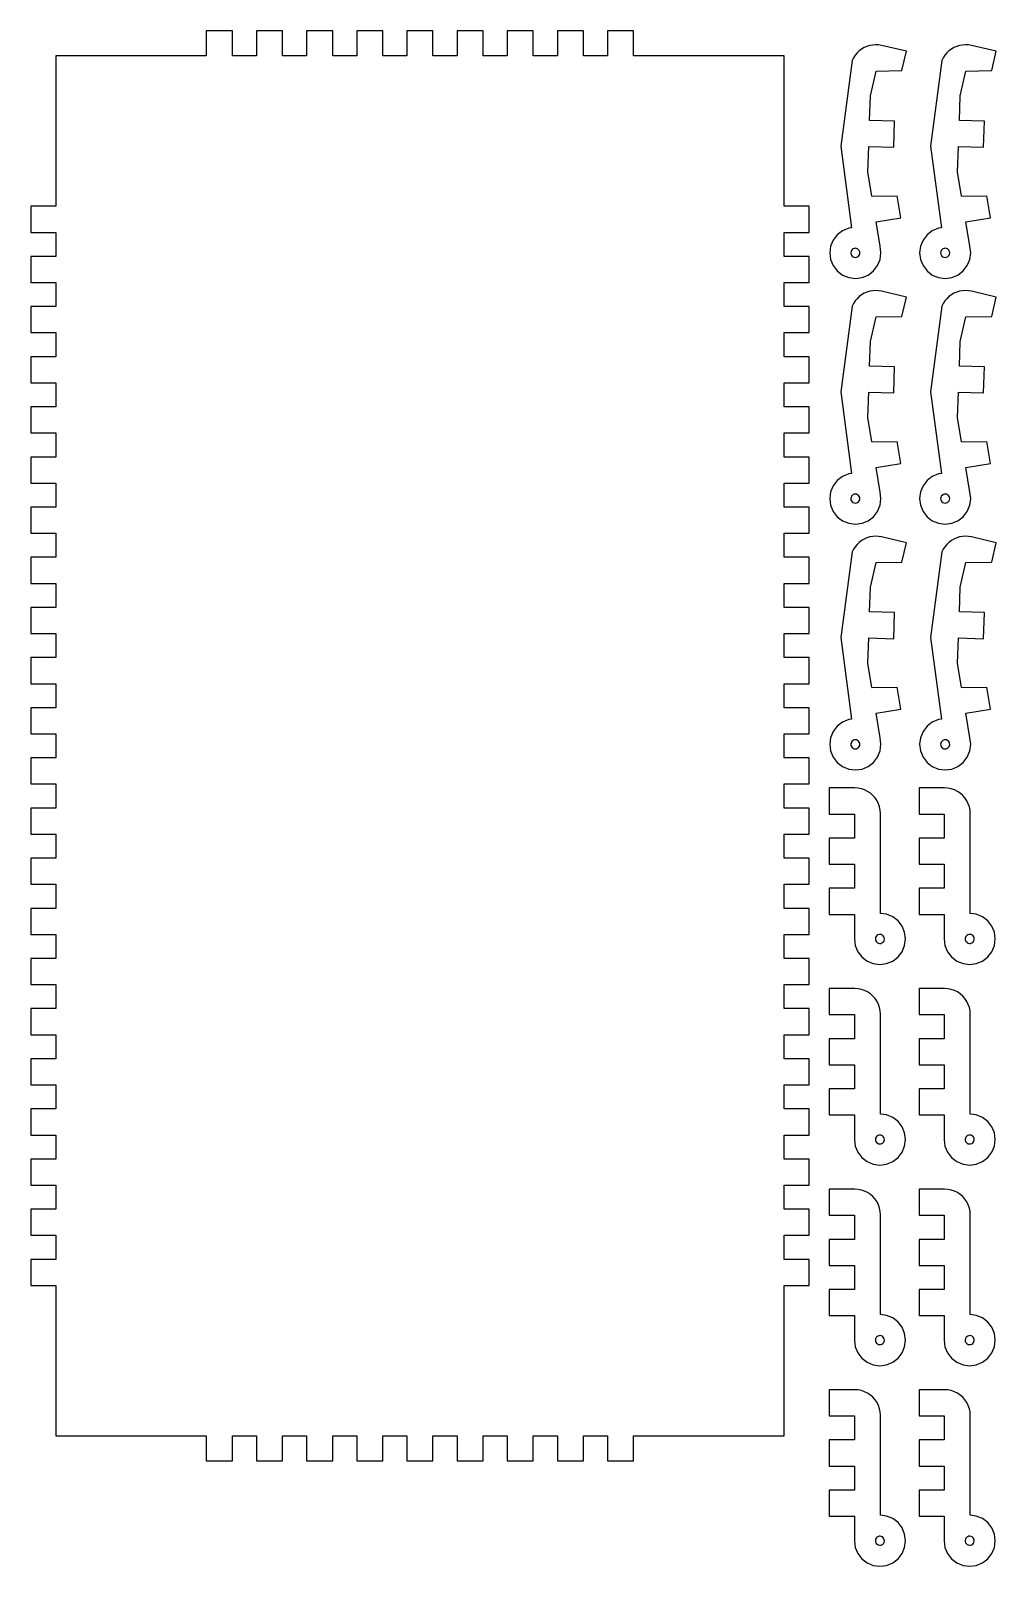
# Model space of a CAD drawing. Extents: x -278 to 221, y -290 to 310.
# Drawn here: x -23.3 to 169.2, y -283.8 to 22.4 of the extents above; entities that cross this region are included whole.
import ezdxf

# ---------------------------------------------------------------- set-up
doc = ezdxf.new("R2010")
doc.units = 0
doc.layers.get('0').update_dxf_attribs({"linetype": 'CONTINUOUS'})

msp = doc.modelspace()

# ---------------------------------------------------------------- linework, layer by layer
at = {"color": 178}
for p, q in [((16.88, 22.41), (11.68, 22.41)), ((11.68, 22.41), (11.68, 17.41)), ((16.88, 17.41), (16.88, 22.41)), ((26.88, 22.41), (21.68, 22.41)), ((21.68, 22.41), (21.68, 17.41)), ((26.88, 17.41), (26.88, 22.41)), ((36.88, 22.41), (31.68, 22.41)), ((31.68, 22.41), (31.68, 17.41)), ((36.88, 17.41), (36.88, 22.41)), ((46.88, 22.41), (41.68, 22.41)), ((41.68, 22.41), (41.68, 17.41)), ((46.88, 17.41), (46.88, 22.41)), ((56.88, 22.41), (51.68, 22.41)), ((51.68, 22.41), (51.68, 17.41)), ((56.88, 17.41), (56.88, 22.41)), ((66.88, 22.41), (61.68, 22.41)), ((61.68, 22.41), (61.68, 17.41)), ((66.88, 17.41), (66.88, 22.41)), ((76.88, 22.41), (71.68, 22.41)), ((71.68, 22.41), (71.68, 17.41)), ((76.88, 17.41), (76.88, 22.41)), ((86.88, 22.41), (81.68, 22.41)), ((81.68, 22.41), (81.68, 17.41)), ((86.88, 17.41), (86.88, 22.41)), ((96.88, 22.41), (91.68, 22.41)), ((91.68, 22.41), (91.68, 17.41)), ((96.88, 17.41), (96.88, 22.41)), ((141.85, 18.39), (141.42, 17.98)), ((142.33, 18.75), (141.85, 18.39)), ((142.84, 19.05), (142.33, 18.75)), ((143.39, 19.28), (142.84, 19.05)), ((143.95, 19.46), (143.39, 19.28)), ((144.54, 19.56), (143.95, 19.46)), ((145.13, 19.6), (144.54, 19.56)), ((145.73, 19.57), (145.13, 19.6)), ((146.31, 19.47), (145.73, 19.57)), ((151.28, 18.31), (146.31, 19.47)), ((159.75, 18.39), (159.32, 17.98)), ((160.23, 18.75), (159.75, 18.39)), ((160.74, 19.05), (160.23, 18.75)), ((161.29, 19.28), (160.74, 19.05)), ((161.85, 19.46), (161.29, 19.28)), ((162.44, 19.56), (161.85, 19.46)), ((163.03, 19.6), (162.44, 19.56)), ((163.63, 19.57), (163.03, 19.6)), ((164.21, 19.47), (163.63, 19.57)), ((169.18, 18.31), (164.21, 19.47)), ((11.68, 17.41), (-18.32, 17.41)), ((-18.32, 17.41), (-18.32, -12.59)), ((21.68, 17.41), (16.88, 17.41)), ((31.68, 17.41), (26.88, 17.41)), ((41.68, 17.41), (36.88, 17.41)), ((51.68, 17.41), (46.88, 17.41)), ((61.68, 17.41), (56.88, 17.41)), ((71.68, 17.41), (66.88, 17.41)), ((81.68, 17.41), (76.88, 17.41)), ((91.68, 17.41), (86.88, 17.41)), ((126.88, 17.41), (96.88, 17.41)), ((126.88, -12.59), (126.88, 17.41)), ((140.45, 16.48), (138.19, -0.6)), ((140.72, 17.02), (140.45, 16.48)), ((141.04, 17.52), (140.72, 17.02)), ((141.42, 17.98), (141.04, 17.52)), ((150.38, 14.46), (151.28, 18.31)), ((158.35, 16.48), (156.09, -0.6)), ((158.62, 17.02), (158.35, 16.48)), ((158.94, 17.52), (158.62, 17.02)), ((159.32, 17.98), (158.94, 17.52)), ((168.28, 14.46), (169.18, 18.31)), ((144.08, 9.43), (145.23, 14.38)), ((145.23, 14.38), (150.38, 14.46)), ((161.98, 9.43), (163.13, 14.38)), ((163.13, 14.38), (168.28, 14.46)), ((143.92, 4.54), (144.08, 9.43)), ((161.82, 4.54), (161.98, 9.43)), ((148.91, 4.38), (143.92, 4.54)), ((148.74, -0.82), (148.91, 4.38)), ((166.81, 4.38), (161.82, 4.54)), ((166.64, -0.82), (166.81, 4.38)), ((138.19, -0.6), (140.33, -16.88)), ((143.58, -5.73), (143.75, -0.65)), ((143.75, -0.65), (148.74, -0.82)), ((156.09, -0.6), (158.23, -16.88)), ((161.48, -5.73), (161.65, -0.65)), ((161.65, -0.65), (166.64, -0.82)), ((144.37, -10.56), (143.58, -5.73)), ((162.27, -10.56), (161.48, -5.73)), ((144.37, -10.56), (149.42, -10.48)), ((150.15, -14.88), (149.42, -10.48)), ((162.27, -10.56), (167.32, -10.48)), ((168.05, -14.88), (167.32, -10.48)), ((-18.32, -12.59), (-23.32, -12.59)), ((-23.32, -12.59), (-23.32, -17.79)), ((131.88, -12.59), (126.88, -12.59)), ((131.88, -17.79), (131.88, -12.59)), ((145.22, -15.69), (150.15, -14.88)), ((163.12, -15.69), (168.05, -14.88)), ((-23.32, -17.79), (-18.32, -17.79)), ((-18.32, -17.79), (-18.32, -22.59)), ((126.88, -22.59), (126.88, -17.79)), ((126.88, -17.79), (131.88, -17.79)), ((137.48, -18.27), (136.67, -19.33)), ((138.53, -17.46), (137.48, -18.27)), ((139.77, -16.95), (138.53, -17.46)), ((140.33, -16.88), (139.77, -16.95)), ((146.01, -20.57), (145.22, -15.69)), ((155.38, -18.27), (154.57, -19.33)), ((156.43, -17.46), (155.38, -18.27)), ((157.67, -16.95), (156.43, -17.46)), ((158.23, -16.88), (157.67, -16.95)), ((163.91, -20.57), (163.12, -15.69)), ((136.16, -20.56), (135.98, -21.88)), ((136.67, -19.33), (136.16, -20.56)), ((140.31, -21.42), (140.22, -21.64)), ((140.46, -21.24), (140.31, -21.42)), ((140.64, -21.1), (140.46, -21.24)), ((140.86, -21.01), (140.64, -21.1)), ((140.97, -21), (140.86, -21.01)), ((141.09, -20.98), (140.97, -21)), ((141.33, -21.01), (141.09, -20.98)), ((141.54, -21.11), (141.33, -21.01)), ((141.73, -21.25), (141.54, -21.11)), ((141.87, -21.44), (141.73, -21.25)), ((146.19, -21.88), (146.01, -20.57)), ((154.06, -20.56), (153.88, -21.88)), ((154.57, -19.33), (154.06, -20.56)), ((158.21, -21.42), (158.12, -21.64)), ((158.36, -21.24), (158.21, -21.42)), ((158.54, -21.1), (158.36, -21.24)), ((158.76, -21.01), (158.54, -21.1)), ((158.87, -21), (158.76, -21.01)), ((158.99, -20.98), (158.87, -21)), ((159.23, -21.01), (158.99, -20.98)), ((159.44, -21.11), (159.23, -21.01)), ((159.63, -21.25), (159.44, -21.11)), ((159.77, -21.44), (159.63, -21.25)), ((164.09, -21.88), (163.91, -20.57)), ((-18.32, -22.59), (-23.32, -22.59)), ((-23.32, -22.59), (-23.32, -27.79)), ((131.88, -22.59), (126.88, -22.59)), ((131.88, -27.79), (131.88, -22.59)), ((135.98, -21.88), (136.16, -23.2)), ((136.16, -23.2), (136.67, -24.43)), ((136.67, -24.43), (137.48, -25.49)), ((140.22, -21.64), (140.18, -21.87)), ((140.18, -21.87), (140.21, -22.11)), ((140.21, -22.11), (140.3, -22.32)), ((140.3, -22.32), (140.44, -22.51)), ((140.44, -22.51), (140.63, -22.66)), ((140.63, -22.66), (140.84, -22.75)), ((140.84, -22.75), (141.08, -22.78)), ((141.08, -22.78), (141.31, -22.75)), ((141.31, -22.75), (141.53, -22.67)), ((141.53, -22.67), (141.72, -22.53)), ((141.72, -22.53), (141.86, -22.34)), ((141.86, -22.34), (141.95, -22.12)), ((141.96, -21.66), (141.87, -21.44)), ((141.95, -22.12), (141.99, -21.89)), ((141.99, -21.89), (141.96, -21.66)), ((144.69, -25.49), (145.5, -24.43)), ((145.5, -24.43), (146.01, -23.2)), ((146.01, -23.2), (146.19, -21.88)), ((153.88, -21.88), (154.06, -23.2)), ((154.06, -23.2), (154.57, -24.43)), ((154.57, -24.43), (155.38, -25.49)), ((158.12, -21.64), (158.08, -21.87)), ((158.08, -21.87), (158.11, -22.11)), ((158.11, -22.11), (158.2, -22.32)), ((158.2, -22.32), (158.34, -22.51)), ((158.34, -22.51), (158.53, -22.66)), ((158.53, -22.66), (158.74, -22.75)), ((158.74, -22.75), (158.98, -22.78)), ((158.98, -22.78), (159.21, -22.75)), ((159.21, -22.75), (159.43, -22.67)), ((159.43, -22.67), (159.62, -22.53)), ((159.62, -22.53), (159.76, -22.34)), ((159.76, -22.34), (159.85, -22.12)), ((159.86, -21.66), (159.77, -21.44)), ((159.85, -22.12), (159.89, -21.89)), ((159.89, -21.89), (159.86, -21.66)), ((162.59, -25.49), (163.4, -24.43)), ((163.4, -24.43), (163.91, -23.2)), ((163.91, -23.2), (164.09, -21.88)), ((137.48, -25.49), (138.53, -26.3)), ((138.53, -26.3), (139.77, -26.81)), ((139.77, -26.81), (141.09, -26.98)), ((141.09, -26.98), (142.41, -26.81)), ((142.41, -26.81), (143.64, -26.3)), ((143.64, -26.3), (144.69, -25.49)), ((155.38, -25.49), (156.43, -26.3)), ((156.43, -26.3), (157.67, -26.81)), ((157.67, -26.81), (158.99, -26.98)), ((158.99, -26.98), (160.31, -26.81)), ((160.31, -26.81), (161.54, -26.3)), ((161.54, -26.3), (162.59, -25.49)), ((-23.32, -27.79), (-18.32, -27.79)), ((-18.32, -27.79), (-18.32, -32.59)), ((126.88, -32.59), (126.88, -27.79)), ((126.88, -27.79), (131.88, -27.79)), ((141.85, -30.61), (141.42, -31.02)), ((142.33, -30.25), (141.85, -30.61)), ((142.84, -29.95), (142.33, -30.25)), ((143.39, -29.72), (142.84, -29.95)), ((143.95, -29.54), (143.39, -29.72)), ((144.54, -29.44), (143.95, -29.54)), ((145.13, -29.4), (144.54, -29.44)), ((145.73, -29.43), (145.13, -29.4)), ((146.31, -29.53), (145.73, -29.43)), ((151.28, -30.69), (146.31, -29.53)), ((159.75, -30.61), (159.32, -31.02)), ((160.23, -30.25), (159.75, -30.61)), ((160.74, -29.95), (160.23, -30.25)), ((161.29, -29.72), (160.74, -29.95)), ((161.85, -29.54), (161.29, -29.72)), ((162.44, -29.44), (161.85, -29.54)), ((163.03, -29.4), (162.44, -29.44)), ((163.63, -29.43), (163.03, -29.4)), ((164.21, -29.53), (163.63, -29.43)), ((169.18, -30.69), (164.21, -29.53)), ((-18.32, -32.59), (-23.32, -32.59)), ((-23.32, -32.59), (-23.32, -37.79)), ((131.88, -32.59), (126.88, -32.59)), ((131.88, -37.79), (131.88, -32.59)), ((140.45, -32.52), (138.19, -49.6)), ((140.72, -31.98), (140.45, -32.52)), ((141.04, -31.48), (140.72, -31.98)), ((141.42, -31.02), (141.04, -31.48)), ((150.38, -34.54), (151.28, -30.69)), ((158.35, -32.52), (156.09, -49.6)), ((158.62, -31.98), (158.35, -32.52)), ((158.94, -31.48), (158.62, -31.98)), ((159.32, -31.02), (158.94, -31.48)), ((168.28, -34.54), (169.18, -30.69)), ((144.08, -39.57), (145.23, -34.62)), ((145.23, -34.62), (150.38, -34.54)), ((161.98, -39.57), (163.13, -34.62)), ((163.13, -34.62), (168.28, -34.54)), ((-23.32, -37.79), (-18.32, -37.79)), ((-18.32, -37.79), (-18.32, -42.59)), ((126.88, -42.59), (126.88, -37.79)), ((126.88, -37.79), (131.88, -37.79)), ((143.92, -44.46), (144.08, -39.57)), ((161.82, -44.46), (161.98, -39.57)), ((-18.32, -42.59), (-23.32, -42.59)), ((-23.32, -42.59), (-23.32, -47.79)), ((131.88, -42.59), (126.88, -42.59)), ((131.88, -47.79), (131.88, -42.59)), ((148.91, -44.62), (143.92, -44.46)), ((148.74, -49.82), (148.91, -44.62)), ((166.81, -44.62), (161.82, -44.46)), ((166.64, -49.82), (166.81, -44.62)), ((-23.32, -47.79), (-18.32, -47.79)), ((-18.32, -47.79), (-18.32, -52.59)), ((126.88, -52.59), (126.88, -47.79)), ((126.88, -47.79), (131.88, -47.79)), ((138.19, -49.6), (140.33, -65.88)), ((143.58, -54.73), (143.75, -49.65)), ((143.75, -49.65), (148.74, -49.82)), ((156.09, -49.6), (158.23, -65.88)), ((161.48, -54.73), (161.65, -49.65)), ((161.65, -49.65), (166.64, -49.82)), ((-18.32, -52.59), (-23.32, -52.59)), ((-23.32, -52.59), (-23.32, -57.79)), ((131.88, -52.59), (126.88, -52.59)), ((131.88, -57.79), (131.88, -52.59)), ((144.37, -59.56), (143.58, -54.73)), ((162.27, -59.56), (161.48, -54.73)), ((-23.32, -57.79), (-18.32, -57.79)), ((-18.32, -57.79), (-18.32, -62.59)), ((126.88, -62.59), (126.88, -57.79)), ((126.88, -57.79), (131.88, -57.79)), ((144.37, -59.56), (149.42, -59.48)), ((150.15, -63.88), (149.42, -59.48)), ((162.27, -59.56), (167.32, -59.48)), ((168.05, -63.88), (167.32, -59.48)), ((-18.32, -62.59), (-23.32, -62.59)), ((-23.32, -62.59), (-23.32, -67.79)), ((131.88, -62.59), (126.88, -62.59)), ((131.88, -67.79), (131.88, -62.59)), ((145.22, -64.69), (150.15, -63.88)), ((163.12, -64.69), (168.05, -63.88)), ((137.48, -67.27), (136.67, -68.33)), ((138.53, -66.46), (137.48, -67.27)), ((139.77, -65.95), (138.53, -66.46)), ((140.33, -65.88), (139.77, -65.95)), ((146.01, -69.57), (145.22, -64.69)), ((155.38, -67.27), (154.57, -68.33)), ((156.43, -66.46), (155.38, -67.27)), ((157.67, -65.95), (156.43, -66.46)), ((158.23, -65.88), (157.67, -65.95)), ((163.91, -69.57), (163.12, -64.69)), ((-23.32, -67.79), (-18.32, -67.79)), ((-18.32, -67.79), (-18.32, -72.59)), ((126.88, -72.59), (126.88, -67.79)), ((126.88, -67.79), (131.88, -67.79)), ((136.16, -69.56), (135.98, -70.88)), ((136.67, -68.33), (136.16, -69.56)), ((140.31, -70.42), (140.22, -70.64)), ((140.46, -70.24), (140.31, -70.42)), ((140.64, -70.1), (140.46, -70.24)), ((140.86, -70.01), (140.64, -70.1)), ((140.97, -70), (140.86, -70.01)), ((141.09, -69.98), (140.97, -70)), ((141.33, -70.01), (141.09, -69.98)), ((141.54, -70.11), (141.33, -70.01)), ((141.73, -70.25), (141.54, -70.11)), ((141.87, -70.44), (141.73, -70.25)), ((146.19, -70.88), (146.01, -69.57)), ((154.06, -69.56), (153.88, -70.88)), ((154.57, -68.33), (154.06, -69.56)), ((158.21, -70.42), (158.12, -70.64)), ((158.36, -70.24), (158.21, -70.42)), ((158.54, -70.1), (158.36, -70.24)), ((158.76, -70.01), (158.54, -70.1)), ((158.87, -70), (158.76, -70.01)), ((158.99, -69.98), (158.87, -70)), ((159.23, -70.01), (158.99, -69.98)), ((159.44, -70.11), (159.23, -70.01)), ((159.63, -70.25), (159.44, -70.11)), ((159.77, -70.44), (159.63, -70.25)), ((164.09, -70.88), (163.91, -69.57)), ((-18.32, -72.59), (-23.32, -72.59)), ((-23.32, -72.59), (-23.32, -77.79)), ((131.88, -72.59), (126.88, -72.59)), ((131.88, -77.79), (131.88, -72.59)), ((135.98, -70.88), (136.16, -72.2)), ((136.16, -72.2), (136.67, -73.43)), ((136.67, -73.43), (137.48, -74.49)), ((140.22, -70.64), (140.18, -70.87)), ((140.18, -70.87), (140.21, -71.11)), ((140.21, -71.11), (140.3, -71.32)), ((140.3, -71.32), (140.44, -71.51)), ((140.44, -71.51), (140.63, -71.66)), ((140.63, -71.66), (140.84, -71.75)), ((140.84, -71.75), (141.08, -71.78)), ((141.08, -71.78), (141.31, -71.75)), ((141.31, -71.75), (141.53, -71.67)), ((141.53, -71.67), (141.72, -71.53)), ((141.72, -71.53), (141.86, -71.34)), ((141.86, -71.34), (141.95, -71.12)), ((141.96, -70.66), (141.87, -70.44)), ((141.95, -71.12), (141.99, -70.89)), ((141.99, -70.89), (141.96, -70.66)), ((144.69, -74.49), (145.5, -73.43)), ((145.5, -73.43), (146.01, -72.2)), ((146.01, -72.2), (146.19, -70.88)), ((153.88, -70.88), (154.06, -72.2)), ((154.06, -72.2), (154.57, -73.43)), ((154.57, -73.43), (155.38, -74.49)), ((158.12, -70.64), (158.08, -70.87)), ((158.08, -70.87), (158.11, -71.11)), ((158.11, -71.11), (158.2, -71.32)), ((158.2, -71.32), (158.34, -71.51)), ((158.34, -71.51), (158.53, -71.66)), ((158.53, -71.66), (158.74, -71.75)), ((158.74, -71.75), (158.98, -71.78)), ((158.98, -71.78), (159.21, -71.75)), ((159.21, -71.75), (159.43, -71.67)), ((159.43, -71.67), (159.62, -71.53)), ((159.62, -71.53), (159.76, -71.34)), ((159.76, -71.34), (159.85, -71.12)), ((159.86, -70.66), (159.77, -70.44)), ((159.85, -71.12), (159.89, -70.89)), ((159.89, -70.89), (159.86, -70.66)), ((162.59, -74.49), (163.4, -73.43)), ((163.4, -73.43), (163.91, -72.2)), ((163.91, -72.2), (164.09, -70.88)), ((137.48, -74.49), (138.53, -75.3)), ((138.53, -75.3), (139.77, -75.81)), ((139.77, -75.81), (141.09, -75.98)), ((141.09, -75.98), (142.41, -75.81)), ((142.41, -75.81), (143.64, -75.3)), ((143.64, -75.3), (144.69, -74.49)), ((155.38, -74.49), (156.43, -75.3)), ((156.43, -75.3), (157.67, -75.81)), ((157.67, -75.81), (158.99, -75.98)), ((158.99, -75.98), (160.31, -75.81)), ((160.31, -75.81), (161.54, -75.3)), ((161.54, -75.3), (162.59, -74.49)), ((-23.32, -77.79), (-18.32, -77.79)), ((-18.32, -77.79), (-18.32, -82.59)), ((126.88, -82.59), (126.88, -77.79)), ((126.88, -77.79), (131.88, -77.79)), ((141.85, -79.61), (141.42, -80.02)), ((142.33, -79.25), (141.85, -79.61)), ((142.84, -78.95), (142.33, -79.25)), ((143.39, -78.72), (142.84, -78.95)), ((143.95, -78.54), (143.39, -78.72)), ((144.54, -78.44), (143.95, -78.54)), ((145.13, -78.4), (144.54, -78.44)), ((145.73, -78.43), (145.13, -78.4)), ((146.31, -78.53), (145.73, -78.43)), ((151.28, -79.69), (146.31, -78.53)), ((159.75, -79.61), (159.32, -80.02)), ((160.23, -79.25), (159.75, -79.61)), ((160.74, -78.95), (160.23, -79.25)), ((161.29, -78.72), (160.74, -78.95)), ((161.85, -78.54), (161.29, -78.72)), ((162.44, -78.44), (161.85, -78.54)), ((163.03, -78.4), (162.44, -78.44)), ((163.63, -78.43), (163.03, -78.4)), ((164.21, -78.53), (163.63, -78.43)), ((169.18, -79.69), (164.21, -78.53)), ((-18.32, -82.59), (-23.32, -82.59)), ((-23.32, -82.59), (-23.32, -87.79)), ((131.88, -82.59), (126.88, -82.59)), ((131.88, -87.79), (131.88, -82.59)), ((140.45, -81.52), (138.19, -98.6)), ((140.72, -80.98), (140.45, -81.52)), ((141.04, -80.48), (140.72, -80.98)), ((141.42, -80.02), (141.04, -80.48)), ((150.38, -83.54), (151.28, -79.69)), ((158.35, -81.52), (156.09, -98.6)), ((158.62, -80.98), (158.35, -81.52)), ((158.94, -80.48), (158.62, -80.98)), ((159.32, -80.02), (158.94, -80.48)), ((168.28, -83.54), (169.18, -79.69)), ((144.08, -88.57), (145.23, -83.62)), ((145.23, -83.62), (150.38, -83.54)), ((161.98, -88.57), (163.13, -83.62)), ((163.13, -83.62), (168.28, -83.54)), ((-23.32, -87.79), (-18.32, -87.79)), ((-18.32, -87.79), (-18.32, -92.59)), ((126.88, -92.59), (126.88, -87.79)), ((126.88, -87.79), (131.88, -87.79)), ((143.92, -93.46), (144.08, -88.57)), ((161.82, -93.46), (161.98, -88.57)), ((-18.32, -92.59), (-23.32, -92.59)), ((-23.32, -92.59), (-23.32, -97.79)), ((131.88, -92.59), (126.88, -92.59)), ((131.88, -97.79), (131.88, -92.59)), ((148.91, -93.62), (143.92, -93.46)), ((148.74, -98.82), (148.91, -93.62)), ((166.81, -93.62), (161.82, -93.46)), ((166.64, -98.82), (166.81, -93.62)), ((-23.32, -97.79), (-18.32, -97.79)), ((-18.32, -97.79), (-18.32, -102.59)), ((126.88, -102.59), (126.88, -97.79)), ((126.88, -97.79), (131.88, -97.79)), ((138.19, -98.6), (140.33, -114.88)), ((143.58, -103.73), (143.75, -98.65)), ((143.75, -98.65), (148.74, -98.82)), ((156.09, -98.6), (158.23, -114.88)), ((161.48, -103.73), (161.65, -98.65)), ((161.65, -98.65), (166.64, -98.82)), ((-23.32, -102.59), (-23.32, -107.79)), ((-18.32, -102.59), (-23.32, -102.59)), ((131.88, -102.59), (126.88, -102.59)), ((131.88, -107.79), (131.88, -102.59)), ((144.37, -108.56), (143.58, -103.73)), ((162.27, -108.56), (161.48, -103.73)), ((-23.32, -107.79), (-18.32, -107.79)), ((-18.32, -107.79), (-18.32, -112.59)), ((126.88, -112.59), (126.88, -107.79)), ((126.88, -107.79), (131.88, -107.79)), ((144.37, -108.56), (149.42, -108.48)), ((150.15, -112.88), (149.42, -108.48)), ((162.27, -108.56), (167.32, -108.48)), ((168.05, -112.88), (167.32, -108.48)), ((-18.32, -112.59), (-23.32, -112.59)), ((-23.32, -112.59), (-23.32, -117.79)), ((131.88, -112.59), (126.88, -112.59)), ((131.88, -117.79), (131.88, -112.59)), ((145.22, -113.69), (150.15, -112.88)), ((163.12, -113.69), (168.05, -112.88)), ((137.48, -116.27), (136.67, -117.33)), ((138.53, -115.46), (137.48, -116.27)), ((139.77, -114.95), (138.53, -115.46)), ((140.33, -114.88), (139.77, -114.95)), ((146.01, -118.57), (145.22, -113.69)), ((155.38, -116.27), (154.57, -117.33)), ((156.43, -115.46), (155.38, -116.27)), ((157.67, -114.95), (156.43, -115.46)), ((158.23, -114.88), (157.67, -114.95)), ((163.91, -118.57), (163.12, -113.69)), ((-23.32, -117.79), (-18.32, -117.79)), ((-18.32, -117.79), (-18.32, -122.59)), ((126.88, -122.59), (126.88, -117.79)), ((126.88, -117.79), (131.88, -117.79)), ((136.16, -118.56), (135.98, -119.88)), ((136.67, -117.33), (136.16, -118.56)), ((140.46, -119.24), (140.31, -119.42)), ((140.64, -119.1), (140.46, -119.24)), ((140.86, -119.01), (140.64, -119.1)), ((140.97, -119), (140.86, -119.01)), ((141.09, -118.98), (140.97, -119)), ((141.33, -119.01), (141.09, -118.98)), ((141.54, -119.11), (141.33, -119.01)), ((141.73, -119.25), (141.54, -119.11)), ((141.87, -119.44), (141.73, -119.25)), ((146.19, -119.88), (146.01, -118.57)), ((154.06, -118.56), (153.88, -119.88)), ((154.57, -117.33), (154.06, -118.56)), ((158.36, -119.24), (158.21, -119.42)), ((158.54, -119.1), (158.36, -119.24)), ((158.76, -119.01), (158.54, -119.1)), ((158.87, -119), (158.76, -119.01)), ((158.99, -118.98), (158.87, -119)), ((159.23, -119.01), (158.99, -118.98)), ((159.44, -119.11), (159.23, -119.01)), ((159.63, -119.25), (159.44, -119.11)), ((159.77, -119.44), (159.63, -119.25)), ((164.09, -119.88), (163.91, -118.57)), ((135.98, -119.88), (136.16, -121.2)), ((136.16, -121.2), (136.67, -122.43)), ((136.67, -122.43), (137.48, -123.49)), ((140.22, -119.64), (140.18, -119.87)), ((140.18, -119.87), (140.21, -120.11)), ((140.21, -120.11), (140.3, -120.32)), ((140.31, -119.42), (140.22, -119.64)), ((140.3, -120.32), (140.44, -120.51)), ((140.44, -120.51), (140.63, -120.66)), ((140.63, -120.66), (140.84, -120.75)), ((140.84, -120.75), (141.08, -120.78)), ((141.08, -120.78), (141.31, -120.75)), ((141.31, -120.75), (141.53, -120.67)), ((141.53, -120.67), (141.72, -120.53)), ((141.72, -120.53), (141.86, -120.34)), ((141.86, -120.34), (141.95, -120.12)), ((141.96, -119.66), (141.87, -119.44)), ((141.95, -120.12), (141.99, -119.89)), ((141.99, -119.89), (141.96, -119.66)), ((144.69, -123.49), (145.5, -122.43)), ((145.5, -122.43), (146.01, -121.2)), ((146.01, -121.2), (146.19, -119.88)), ((153.88, -119.88), (154.06, -121.2)), ((154.06, -121.2), (154.57, -122.43)), ((154.57, -122.43), (155.38, -123.49)), ((158.12, -119.64), (158.08, -119.87)), ((158.08, -119.87), (158.11, -120.11)), ((158.11, -120.11), (158.2, -120.32)), ((158.21, -119.42), (158.12, -119.64)), ((158.2, -120.32), (158.34, -120.51)), ((158.34, -120.51), (158.53, -120.66)), ((158.53, -120.66), (158.74, -120.75)), ((158.74, -120.75), (158.98, -120.78)), ((158.98, -120.78), (159.21, -120.75)), ((159.21, -120.75), (159.43, -120.67)), ((159.43, -120.67), (159.62, -120.53)), ((159.62, -120.53), (159.76, -120.34)), ((159.76, -120.34), (159.85, -120.12)), ((159.86, -119.66), (159.77, -119.44)), ((159.85, -120.12), (159.89, -119.89)), ((159.89, -119.89), (159.86, -119.66)), ((162.59, -123.49), (163.4, -122.43)), ((163.4, -122.43), (163.91, -121.2)), ((163.91, -121.2), (164.09, -119.88)), ((-18.32, -122.59), (-23.32, -122.59)), ((-23.32, -122.59), (-23.32, -127.79)), ((131.88, -122.59), (126.88, -122.59)), ((131.88, -127.79), (131.88, -122.59)), ((137.48, -123.49), (138.53, -124.3)), ((138.53, -124.3), (139.77, -124.81)), ((139.77, -124.81), (141.09, -124.98)), ((141.09, -124.98), (142.41, -124.81)), ((142.41, -124.81), (143.64, -124.3)), ((143.64, -124.3), (144.69, -123.49)), ((155.38, -123.49), (156.43, -124.3)), ((156.43, -124.3), (157.67, -124.81)), ((157.67, -124.81), (158.99, -124.98)), ((158.99, -124.98), (160.31, -124.81)), ((160.31, -124.81), (161.54, -124.3)), ((161.54, -124.3), (162.59, -123.49)), ((-23.32, -127.79), (-18.32, -127.79)), ((-18.32, -127.79), (-18.32, -132.59)), ((126.88, -132.59), (126.88, -127.79)), ((126.88, -127.79), (131.88, -127.79)), ((140.98, -128.59), (135.88, -128.59)), ((135.88, -128.59), (135.88, -133.79)), ((141.65, -128.63), (140.98, -128.59)), ((158.88, -128.59), (153.78, -128.59)), ((153.78, -128.59), (153.78, -133.79)), ((159.55, -128.63), (158.88, -128.59)), ((142.3, -128.76), (141.65, -128.63)), ((142.93, -128.97), (142.3, -128.76)), ((143.53, -129.27), (142.93, -128.97)), ((144.08, -129.64), (143.53, -129.27)), ((144.59, -130.08), (144.08, -129.64)), ((145.03, -130.58), (144.59, -130.08)), ((145.4, -131.14), (145.03, -130.58)), ((145.69, -131.73), (145.4, -131.14)), ((160.2, -128.76), (159.55, -128.63)), ((160.83, -128.97), (160.2, -128.76)), ((161.43, -129.27), (160.83, -128.97)), ((161.98, -129.64), (161.43, -129.27)), ((162.49, -130.08), (161.98, -129.64)), ((162.93, -130.58), (162.49, -130.08)), ((163.3, -131.14), (162.93, -130.58)), ((163.59, -131.73), (163.3, -131.14)), ((-18.32, -132.59), (-23.32, -132.59)), ((-23.32, -132.59), (-23.32, -137.79)), ((131.88, -132.59), (126.88, -132.59)), ((131.88, -137.79), (131.88, -132.59)), ((135.88, -133.79), (140.88, -133.79)), ((140.88, -133.79), (140.88, -138.59)), ((145.91, -132.37), (145.69, -131.73)), ((146.04, -133.02), (145.91, -132.37)), ((146.08, -133.68), (146.04, -133.02)), ((146.08, -153.6), (146.08, -133.68)), ((153.78, -133.79), (158.78, -133.79)), ((158.78, -133.79), (158.78, -138.59)), ((163.81, -132.37), (163.59, -131.73)), ((163.94, -133.02), (163.81, -132.37)), ((163.98, -133.68), (163.94, -133.02)), ((163.98, -153.6), (163.98, -133.68)), ((-23.32, -137.79), (-18.32, -137.79)), ((-18.32, -137.79), (-18.32, -142.59)), ((126.88, -142.59), (126.88, -137.79)), ((126.88, -137.79), (131.88, -137.79)), ((140.88, -138.59), (135.88, -138.59)), ((135.88, -138.59), (135.88, -143.79)), ((158.78, -138.59), (153.78, -138.59)), ((153.78, -138.59), (153.78, -143.79)), ((-18.32, -142.59), (-23.32, -142.59)), ((-23.32, -142.59), (-23.32, -147.79)), ((131.88, -142.59), (126.88, -142.59)), ((131.88, -147.79), (131.88, -142.59)), ((135.88, -143.79), (140.88, -143.79)), ((140.88, -143.79), (140.88, -148.59)), ((153.78, -143.79), (158.78, -143.79)), ((158.78, -143.79), (158.78, -148.59)), ((-23.32, -147.79), (-18.32, -147.79)), ((-18.32, -147.79), (-18.32, -152.59)), ((126.88, -152.59), (126.88, -147.79)), ((126.88, -147.79), (131.88, -147.79)), ((140.88, -148.59), (135.88, -148.59)), ((135.88, -148.59), (135.88, -153.79)), ((158.78, -148.59), (153.78, -148.59)), ((153.78, -148.59), (153.78, -153.79)), ((-18.32, -152.59), (-23.32, -152.59)), ((-23.32, -152.59), (-23.32, -157.79)), ((131.88, -152.59), (126.88, -152.59)), ((131.88, -157.79), (131.88, -152.59)), ((135.88, -153.79), (140.88, -153.79)), ((140.88, -153.79), (140.88, -158.69)), ((147.3, -153.76), (146.08, -153.6)), ((148.53, -154.27), (147.3, -153.76)), ((149.59, -155.08), (148.53, -154.27)), ((150.4, -156.13), (149.59, -155.08)), ((150.91, -157.37), (150.4, -156.13)), ((153.78, -153.79), (158.78, -153.79)), ((158.78, -153.79), (158.78, -158.69)), ((165.2, -153.76), (163.98, -153.6)), ((166.43, -154.27), (165.2, -153.76)), ((167.49, -155.08), (166.43, -154.27)), ((168.3, -156.13), (167.49, -155.08)), ((168.81, -157.37), (168.3, -156.13)), ((-23.32, -157.79), (-18.32, -157.79)), ((-18.32, -157.79), (-18.32, -162.59)), ((126.88, -162.59), (126.88, -157.79)), ((126.88, -157.79), (131.88, -157.79)), ((140.88, -158.69), (141.05, -160.01)), ((145.12, -158.4), (145.08, -158.63)), ((145.08, -158.63), (145.08, -158.69)), ((145.08, -158.69), (145.1, -158.87)), ((145.1, -158.87), (145.17, -159.09)), ((145.23, -158.19), (145.12, -158.4)), ((145.17, -159.09), (145.31, -159.28)), ((145.38, -158.01), (145.23, -158.19)), ((145.58, -157.88), (145.38, -158.01)), ((145.8, -157.8), (145.58, -157.88)), ((145.98, -157.79), (145.8, -157.8)), ((146.03, -157.79), (145.98, -157.79)), ((146.26, -157.83), (146.03, -157.79)), ((146.47, -157.93), (146.26, -157.83)), ((146.65, -158.09), (146.47, -157.93)), ((146.58, -159.36), (146.73, -159.18)), ((146.78, -158.28), (146.65, -158.09)), ((146.73, -159.18), (146.83, -158.97)), ((146.86, -158.5), (146.78, -158.28)), ((146.83, -158.97), (146.88, -158.74)), ((146.88, -158.74), (146.86, -158.5)), ((151.08, -158.69), (150.91, -157.37)), ((150.91, -160.01), (151.08, -158.69)), ((158.78, -158.69), (158.95, -160.01)), ((163.02, -158.4), (162.98, -158.63)), ((162.98, -158.63), (162.98, -158.69)), ((162.98, -158.69), (163, -158.87)), ((163, -158.87), (163.07, -159.09)), ((163.13, -158.19), (163.02, -158.4)), ((163.07, -159.09), (163.21, -159.28)), ((163.28, -158.01), (163.13, -158.19)), ((163.48, -157.88), (163.28, -158.01)), ((163.7, -157.8), (163.48, -157.88)), ((163.88, -157.79), (163.7, -157.8)), ((163.93, -157.79), (163.88, -157.79)), ((164.16, -157.83), (163.93, -157.79)), ((164.37, -157.93), (164.16, -157.83)), ((164.55, -158.09), (164.37, -157.93)), ((164.48, -159.36), (164.63, -159.18)), ((164.68, -158.28), (164.55, -158.09)), ((164.63, -159.18), (164.73, -158.97)), ((164.76, -158.5), (164.68, -158.28)), ((164.73, -158.97), (164.78, -158.74)), ((164.78, -158.74), (164.76, -158.5)), ((168.98, -158.69), (168.81, -157.37)), ((168.81, -160.01), (168.98, -158.69)), ((141.05, -160.01), (141.56, -161.24)), ((141.56, -161.24), (142.37, -162.29)), ((145.31, -159.28), (145.48, -159.44)), ((145.48, -159.44), (145.7, -159.54)), ((145.7, -159.54), (145.93, -159.58)), ((145.93, -159.58), (146.16, -159.57)), ((146.16, -159.57), (146.38, -159.49)), ((146.38, -159.49), (146.58, -159.36)), ((149.59, -162.29), (150.4, -161.24)), ((150.4, -161.24), (150.91, -160.01)), ((158.95, -160.01), (159.46, -161.24)), ((159.46, -161.24), (160.27, -162.29)), ((163.21, -159.28), (163.38, -159.44)), ((163.38, -159.44), (163.6, -159.54)), ((163.6, -159.54), (163.83, -159.58)), ((163.83, -159.58), (164.06, -159.57)), ((164.06, -159.57), (164.28, -159.49)), ((164.28, -159.49), (164.48, -159.36)), ((167.49, -162.29), (168.3, -161.24)), ((168.3, -161.24), (168.81, -160.01)), ((-18.32, -162.59), (-23.32, -162.59)), ((-23.32, -162.59), (-23.32, -167.79)), ((131.88, -162.59), (126.88, -162.59)), ((131.88, -167.79), (131.88, -162.59)), ((142.37, -162.29), (143.43, -163.1)), ((143.43, -163.1), (144.66, -163.61)), ((144.66, -163.61), (145.98, -163.79)), ((145.98, -163.79), (147.3, -163.61)), ((147.3, -163.61), (148.53, -163.1)), ((148.53, -163.1), (149.59, -162.29)), ((160.27, -162.29), (161.33, -163.1)), ((161.33, -163.1), (162.56, -163.61)), ((162.56, -163.61), (163.88, -163.79)), ((163.88, -163.79), (165.2, -163.61)), ((165.2, -163.61), (166.43, -163.1)), ((166.43, -163.1), (167.49, -162.29)), ((-23.32, -167.79), (-18.32, -167.79)), ((-18.32, -167.79), (-18.32, -172.59)), ((126.88, -172.59), (126.88, -167.79)), ((126.88, -167.79), (131.88, -167.79)), ((140.98, -168.59), (135.88, -168.59)), ((135.88, -168.59), (135.88, -173.79)), ((141.65, -168.63), (140.98, -168.59)), ((142.3, -168.76), (141.65, -168.63)), ((142.93, -168.97), (142.3, -168.76)), ((143.53, -169.27), (142.93, -168.97)), ((144.08, -169.64), (143.53, -169.27)), ((144.59, -170.08), (144.08, -169.64)), ((145.03, -170.58), (144.59, -170.08)), ((145.4, -171.14), (145.03, -170.58)), ((145.69, -171.73), (145.4, -171.14)), ((158.88, -168.59), (153.78, -168.59)), ((153.78, -168.59), (153.78, -173.79)), ((159.55, -168.63), (158.88, -168.59)), ((160.2, -168.76), (159.55, -168.63)), ((160.83, -168.97), (160.2, -168.76)), ((161.43, -169.27), (160.83, -168.97)), ((161.98, -169.64), (161.43, -169.27)), ((162.49, -170.08), (161.98, -169.64)), ((162.93, -170.58), (162.49, -170.08)), ((163.3, -171.14), (162.93, -170.58)), ((163.59, -171.73), (163.3, -171.14)), ((-18.32, -172.59), (-23.32, -172.59)), ((-23.32, -172.59), (-23.32, -177.79)), ((131.88, -172.59), (126.88, -172.59)), ((131.88, -177.79), (131.88, -172.59)), ((135.88, -173.79), (140.88, -173.79)), ((140.88, -173.79), (140.88, -178.59)), ((145.91, -172.37), (145.69, -171.73)), ((146.04, -173.02), (145.91, -172.37)), ((146.08, -173.68), (146.04, -173.02)), ((146.08, -193.6), (146.08, -173.68)), ((153.78, -173.79), (158.78, -173.79)), ((158.78, -173.79), (158.78, -178.59)), ((163.81, -172.37), (163.59, -171.73)), ((163.94, -173.02), (163.81, -172.37)), ((163.98, -173.68), (163.94, -173.02)), ((163.98, -193.6), (163.98, -173.68)), ((-23.32, -177.79), (-18.32, -177.79)), ((-18.32, -177.79), (-18.32, -182.59)), ((126.88, -182.59), (126.88, -177.79)), ((126.88, -177.79), (131.88, -177.79)), ((140.88, -178.59), (135.88, -178.59)), ((135.88, -178.59), (135.88, -183.79)), ((158.78, -178.59), (153.78, -178.59)), ((153.78, -178.59), (153.78, -183.79)), ((-18.32, -182.59), (-23.32, -182.59)), ((-23.32, -182.59), (-23.32, -187.79)), ((131.88, -182.59), (126.88, -182.59)), ((131.88, -187.79), (131.88, -182.59)), ((135.88, -183.79), (140.88, -183.79)), ((140.88, -183.79), (140.88, -188.59)), ((153.78, -183.79), (158.78, -183.79)), ((158.78, -183.79), (158.78, -188.59)), ((-23.32, -187.79), (-18.32, -187.79)), ((-18.32, -187.79), (-18.32, -192.59)), ((126.88, -192.59), (126.88, -187.79)), ((126.88, -187.79), (131.88, -187.79)), ((140.88, -188.59), (135.88, -188.59)), ((135.88, -188.59), (135.88, -193.79)), ((158.78, -188.59), (153.78, -188.59)), ((153.78, -188.59), (153.78, -193.79)), ((-18.32, -192.59), (-23.32, -192.59)), ((-23.32, -192.59), (-23.32, -197.79)), ((131.88, -192.59), (126.88, -192.59)), ((131.88, -197.79), (131.88, -192.59)), ((135.88, -193.79), (140.88, -193.79)), ((140.88, -193.79), (140.88, -198.69)), ((147.3, -193.76), (146.08, -193.6)), ((148.53, -194.27), (147.3, -193.76)), ((149.59, -195.08), (148.53, -194.27)), ((150.4, -196.13), (149.59, -195.08)), ((153.78, -193.79), (158.78, -193.79)), ((158.78, -193.79), (158.78, -198.69)), ((165.2, -193.76), (163.98, -193.6)), ((166.43, -194.27), (165.2, -193.76)), ((167.49, -195.08), (166.43, -194.27)), ((168.3, -196.13), (167.49, -195.08)), ((-23.32, -197.79), (-18.32, -197.79)), ((-18.32, -197.79), (-18.32, -202.59)), ((126.88, -202.59), (126.88, -197.79)), ((126.88, -197.79), (131.88, -197.79)), ((140.88, -198.69), (141.05, -200.01)), ((145.12, -198.4), (145.08, -198.63)), ((145.08, -198.63), (145.08, -198.69)), ((145.08, -198.69), (145.1, -198.87)), ((145.1, -198.87), (145.17, -199.09)), ((145.23, -198.19), (145.12, -198.4)), ((145.38, -198.01), (145.23, -198.19)), ((145.58, -197.88), (145.38, -198.01)), ((145.8, -197.8), (145.58, -197.88)), ((145.98, -197.79), (145.8, -197.8)), ((146.03, -197.79), (145.98, -197.79)), ((146.26, -197.83), (146.03, -197.79)), ((146.47, -197.93), (146.26, -197.83)), ((146.65, -198.09), (146.47, -197.93)), ((146.78, -198.28), (146.65, -198.09)), ((146.73, -199.18), (146.83, -198.97)), ((146.86, -198.5), (146.78, -198.28)), ((146.83, -198.97), (146.88, -198.74)), ((146.88, -198.74), (146.86, -198.5)), ((150.91, -197.37), (150.4, -196.13)), ((151.08, -198.69), (150.91, -197.37)), ((150.91, -200.01), (151.08, -198.69)), ((158.78, -198.69), (158.95, -200.01)), ((163.02, -198.4), (162.98, -198.63)), ((162.98, -198.63), (162.98, -198.69)), ((162.98, -198.69), (163, -198.87)), ((163, -198.87), (163.07, -199.09)), ((163.13, -198.19), (163.02, -198.4)), ((163.28, -198.01), (163.13, -198.19)), ((163.48, -197.88), (163.28, -198.01)), ((163.7, -197.8), (163.48, -197.88)), ((163.88, -197.79), (163.7, -197.8)), ((163.93, -197.79), (163.88, -197.79)), ((164.16, -197.83), (163.93, -197.79)), ((164.37, -197.93), (164.16, -197.83)), ((164.55, -198.09), (164.37, -197.93)), ((164.68, -198.28), (164.55, -198.09)), ((164.63, -199.18), (164.73, -198.97)), ((164.76, -198.5), (164.68, -198.28)), ((164.73, -198.97), (164.78, -198.74)), ((164.78, -198.74), (164.76, -198.5)), ((168.81, -197.37), (168.3, -196.13)), ((168.98, -198.69), (168.81, -197.37)), ((168.81, -200.01), (168.98, -198.69)), ((141.05, -200.01), (141.56, -201.24)), ((141.56, -201.24), (142.37, -202.29)), ((145.17, -199.09), (145.31, -199.28)), ((145.31, -199.28), (145.48, -199.44)), ((145.48, -199.44), (145.7, -199.54)), ((145.7, -199.54), (145.93, -199.58)), ((145.93, -199.58), (146.16, -199.57)), ((146.16, -199.57), (146.38, -199.49)), ((146.38, -199.49), (146.58, -199.36)), ((146.58, -199.36), (146.73, -199.18)), ((149.59, -202.29), (150.4, -201.24)), ((150.4, -201.24), (150.91, -200.01)), ((158.95, -200.01), (159.46, -201.24)), ((159.46, -201.24), (160.27, -202.29)), ((163.07, -199.09), (163.21, -199.28)), ((163.21, -199.28), (163.38, -199.44)), ((163.38, -199.44), (163.6, -199.54)), ((163.6, -199.54), (163.83, -199.58)), ((163.83, -199.58), (164.06, -199.57)), ((164.06, -199.57), (164.28, -199.49)), ((164.28, -199.49), (164.48, -199.36)), ((164.48, -199.36), (164.63, -199.18)), ((167.49, -202.29), (168.3, -201.24)), ((168.3, -201.24), (168.81, -200.01)), ((-18.32, -202.59), (-23.32, -202.59)), ((-23.32, -202.59), (-23.32, -207.79)), ((131.88, -202.59), (126.88, -202.59)), ((131.88, -207.79), (131.88, -202.59)), ((142.37, -202.29), (143.43, -203.1)), ((143.43, -203.1), (144.66, -203.61)), ((144.66, -203.61), (145.98, -203.79)), ((145.98, -203.79), (147.3, -203.61)), ((147.3, -203.61), (148.53, -203.1)), ((148.53, -203.1), (149.59, -202.29)), ((160.27, -202.29), (161.33, -203.1)), ((161.33, -203.1), (162.56, -203.61)), ((162.56, -203.61), (163.88, -203.79)), ((163.88, -203.79), (165.2, -203.61)), ((165.2, -203.61), (166.43, -203.1)), ((166.43, -203.1), (167.49, -202.29)), ((-23.32, -207.79), (-18.32, -207.79)), ((-18.32, -207.79), (-18.32, -212.59)), ((126.88, -212.59), (126.88, -207.79)), ((126.88, -207.79), (131.88, -207.79)), ((140.98, -208.59), (135.88, -208.59)), ((135.88, -208.59), (135.88, -213.79)), ((141.65, -208.63), (140.98, -208.59)), ((142.3, -208.76), (141.65, -208.63)), ((142.93, -208.97), (142.3, -208.76)), ((143.53, -209.27), (142.93, -208.97)), ((144.08, -209.64), (143.53, -209.27)), ((144.59, -210.08), (144.08, -209.64)), ((145.03, -210.58), (144.59, -210.08)), ((145.4, -211.14), (145.03, -210.58)), ((145.69, -211.73), (145.4, -211.14)), ((158.88, -208.59), (153.78, -208.59)), ((153.78, -208.59), (153.78, -213.79)), ((159.55, -208.63), (158.88, -208.59)), ((160.2, -208.76), (159.55, -208.63)), ((160.83, -208.97), (160.2, -208.76)), ((161.43, -209.27), (160.83, -208.97)), ((161.98, -209.64), (161.43, -209.27)), ((162.49, -210.08), (161.98, -209.64)), ((162.93, -210.58), (162.49, -210.08)), ((163.3, -211.14), (162.93, -210.58)), ((163.59, -211.73), (163.3, -211.14)), ((-18.32, -212.59), (-23.32, -212.59)), ((-23.32, -212.59), (-23.32, -217.79)), ((131.88, -212.59), (126.88, -212.59)), ((131.88, -217.79), (131.88, -212.59)), ((135.88, -213.79), (140.88, -213.79)), ((140.88, -213.79), (140.88, -218.59)), ((145.91, -212.37), (145.69, -211.73)), ((146.04, -213.02), (145.91, -212.37)), ((146.08, -213.68), (146.04, -213.02)), ((146.08, -233.6), (146.08, -213.68)), ((153.78, -213.79), (158.78, -213.79)), ((158.78, -213.79), (158.78, -218.59)), ((163.81, -212.37), (163.59, -211.73)), ((163.94, -213.02), (163.81, -212.37)), ((163.98, -213.68), (163.94, -213.02)), ((163.98, -233.6), (163.98, -213.68)), ((-23.32, -217.79), (-18.32, -217.79)), ((-18.32, -217.79), (-18.32, -222.59)), ((126.88, -222.59), (126.88, -217.79)), ((126.88, -217.79), (131.88, -217.79)), ((140.88, -218.59), (135.88, -218.59)), ((135.88, -218.59), (135.88, -223.79)), ((158.78, -218.59), (153.78, -218.59)), ((153.78, -218.59), (153.78, -223.79)), ((-18.32, -222.59), (-23.32, -222.59)), ((-23.32, -222.59), (-23.32, -227.79)), ((131.88, -222.59), (126.88, -222.59)), ((131.88, -227.79), (131.88, -222.59)), ((135.88, -223.79), (140.88, -223.79)), ((140.88, -223.79), (140.88, -228.59)), ((153.78, -223.79), (158.78, -223.79)), ((158.78, -223.79), (158.78, -228.59)), ((-23.32, -227.79), (-18.32, -227.79)), ((-18.32, -227.79), (-18.32, -257.79)), ((126.88, -257.79), (126.88, -227.79)), ((126.88, -227.79), (131.88, -227.79)), ((140.88, -228.59), (135.88, -228.59)), ((135.88, -228.59), (135.88, -233.79)), ((158.78, -228.59), (153.78, -228.59)), ((153.78, -228.59), (153.78, -233.79)), ((135.88, -233.79), (140.88, -233.79)), ((140.88, -233.79), (140.88, -238.69)), ((147.3, -233.76), (146.08, -233.6)), ((148.53, -234.27), (147.3, -233.76)), ((149.59, -235.08), (148.53, -234.27)), ((150.4, -236.13), (149.59, -235.08)), ((153.78, -233.79), (158.78, -233.79)), ((158.78, -233.79), (158.78, -238.69)), ((165.2, -233.76), (163.98, -233.6)), ((166.43, -234.27), (165.2, -233.76)), ((167.49, -235.08), (166.43, -234.27)), ((168.3, -236.13), (167.49, -235.08)), ((140.88, -238.69), (141.05, -240.01)), ((145.12, -238.4), (145.08, -238.63)), ((145.08, -238.63), (145.08, -238.69)), ((145.08, -238.69), (145.1, -238.87)), ((145.23, -238.19), (145.12, -238.4)), ((145.38, -238.01), (145.23, -238.19)), ((145.58, -237.88), (145.38, -238.01)), ((145.8, -237.8), (145.58, -237.88)), ((145.98, -237.79), (145.8, -237.8)), ((146.03, -237.79), (145.98, -237.79)), ((146.26, -237.83), (146.03, -237.79)), ((146.47, -237.93), (146.26, -237.83)), ((146.65, -238.09), (146.47, -237.93)), ((146.78, -238.28), (146.65, -238.09)), ((146.86, -238.5), (146.78, -238.28)), ((146.83, -238.97), (146.88, -238.74)), ((146.88, -238.74), (146.86, -238.5)), ((150.91, -237.37), (150.4, -236.13)), ((151.08, -238.69), (150.91, -237.37)), ((150.91, -240.01), (151.08, -238.69)), ((158.78, -238.69), (158.95, -240.01)), ((163.02, -238.4), (162.98, -238.63)), ((162.98, -238.63), (162.98, -238.69)), ((162.98, -238.69), (163, -238.87)), ((163.13, -238.19), (163.02, -238.4)), ((163.28, -238.01), (163.13, -238.19)), ((163.48, -237.88), (163.28, -238.01)), ((163.7, -237.8), (163.48, -237.88)), ((163.88, -237.79), (163.7, -237.8)), ((163.93, -237.79), (163.88, -237.79)), ((164.16, -237.83), (163.93, -237.79)), ((164.37, -237.93), (164.16, -237.83)), ((164.55, -238.09), (164.37, -237.93)), ((164.68, -238.28), (164.55, -238.09)), ((164.76, -238.5), (164.68, -238.28)), ((164.73, -238.97), (164.78, -238.74)), ((164.78, -238.74), (164.76, -238.5)), ((168.81, -237.37), (168.3, -236.13)), ((168.98, -238.69), (168.81, -237.37)), ((168.81, -240.01), (168.98, -238.69)), ((141.05, -240.01), (141.56, -241.24)), ((141.56, -241.24), (142.37, -242.29)), ((145.1, -238.87), (145.17, -239.09)), ((145.17, -239.09), (145.31, -239.28)), ((145.31, -239.28), (145.48, -239.44)), ((145.48, -239.44), (145.7, -239.54)), ((145.7, -239.54), (145.93, -239.58)), ((145.93, -239.58), (146.16, -239.57)), ((146.16, -239.57), (146.38, -239.49)), ((146.38, -239.49), (146.58, -239.36)), ((146.58, -239.36), (146.73, -239.18)), ((146.73, -239.18), (146.83, -238.97)), ((149.59, -242.29), (150.4, -241.24)), ((150.4, -241.24), (150.91, -240.01)), ((158.95, -240.01), (159.46, -241.24)), ((159.46, -241.24), (160.27, -242.29)), ((163, -238.87), (163.07, -239.09)), ((163.07, -239.09), (163.21, -239.28)), ((163.21, -239.28), (163.38, -239.44)), ((163.38, -239.44), (163.6, -239.54)), ((163.6, -239.54), (163.83, -239.58)), ((163.83, -239.58), (164.06, -239.57)), ((164.06, -239.57), (164.28, -239.49)), ((164.28, -239.49), (164.48, -239.36)), ((164.48, -239.36), (164.63, -239.18)), ((164.63, -239.18), (164.73, -238.97)), ((167.49, -242.29), (168.3, -241.24)), ((168.3, -241.24), (168.81, -240.01)), ((142.37, -242.29), (143.43, -243.1)), ((143.43, -243.1), (144.66, -243.61)), ((144.66, -243.61), (145.98, -243.79)), ((145.98, -243.79), (147.3, -243.61)), ((147.3, -243.61), (148.53, -243.1)), ((148.53, -243.1), (149.59, -242.29)), ((160.27, -242.29), (161.33, -243.1)), ((161.33, -243.1), (162.56, -243.61)), ((162.56, -243.61), (163.88, -243.79)), ((163.88, -243.79), (165.2, -243.61)), ((165.2, -243.61), (166.43, -243.1)), ((166.43, -243.1), (167.49, -242.29)), ((140.98, -248.59), (135.88, -248.59)), ((135.88, -248.59), (135.88, -253.79)), ((141.65, -248.63), (140.98, -248.59)), ((142.3, -248.76), (141.65, -248.63)), ((142.93, -248.97), (142.3, -248.76)), ((143.53, -249.27), (142.93, -248.97)), ((144.08, -249.64), (143.53, -249.27)), ((144.59, -250.08), (144.08, -249.64)), ((145.03, -250.58), (144.59, -250.08)), ((145.4, -251.14), (145.03, -250.58)), ((158.88, -248.59), (153.78, -248.59)), ((153.78, -248.59), (153.78, -253.79)), ((159.55, -248.63), (158.88, -248.59)), ((160.2, -248.76), (159.55, -248.63)), ((160.83, -248.97), (160.2, -248.76)), ((161.43, -249.27), (160.83, -248.97)), ((161.98, -249.64), (161.43, -249.27)), ((162.49, -250.08), (161.98, -249.64)), ((162.93, -250.58), (162.49, -250.08)), ((163.3, -251.14), (162.93, -250.58)), ((135.88, -253.79), (140.88, -253.79)), ((140.88, -253.79), (140.88, -258.59)), ((145.69, -251.73), (145.4, -251.14)), ((145.91, -252.37), (145.69, -251.73)), ((146.04, -253.02), (145.91, -252.37)), ((146.08, -253.68), (146.04, -253.02)), ((146.08, -273.6), (146.08, -253.68)), ((153.78, -253.79), (158.78, -253.79)), ((158.78, -253.79), (158.78, -258.59)), ((163.59, -251.73), (163.3, -251.14)), ((163.81, -252.37), (163.59, -251.73)), ((163.94, -253.02), (163.81, -252.37)), ((163.98, -253.68), (163.94, -253.02)), ((163.98, -273.6), (163.98, -253.68)), ((-18.32, -257.79), (11.68, -257.79)), ((11.68, -257.79), (11.68, -262.79)), ((16.88, -262.79), (16.88, -257.79)), ((16.88, -257.79), (21.68, -257.79)), ((21.68, -257.79), (21.68, -262.79)), ((26.88, -262.79), (26.88, -257.79)), ((26.88, -257.79), (31.68, -257.79)), ((31.68, -257.79), (31.68, -262.79)), ((36.88, -262.79), (36.88, -257.79)), ((36.88, -257.79), (41.68, -257.79)), ((41.68, -257.79), (41.68, -262.79)), ((46.88, -262.79), (46.88, -257.79)), ((46.88, -257.79), (51.68, -257.79)), ((51.68, -257.79), (51.68, -262.79)), ((56.88, -262.79), (56.88, -257.79)), ((56.88, -257.79), (61.68, -257.79)), ((61.68, -257.79), (61.68, -262.79)), ((66.88, -262.79), (66.88, -257.79)), ((66.88, -257.79), (71.68, -257.79)), ((71.68, -257.79), (71.68, -262.79)), ((76.88, -262.79), (76.88, -257.79)), ((76.88, -257.79), (81.68, -257.79)), ((81.68, -257.79), (81.68, -262.79)), ((86.88, -262.79), (86.88, -257.79)), ((86.88, -257.79), (91.68, -257.79)), ((91.68, -257.79), (91.68, -262.79)), ((96.88, -262.79), (96.88, -257.79)), ((96.88, -257.79), (126.88, -257.79)), ((140.88, -258.59), (135.88, -258.59)), ((135.88, -258.59), (135.88, -263.79)), ((158.78, -258.59), (153.78, -258.59)), ((153.78, -258.59), (153.78, -263.79)), ((11.68, -262.79), (16.88, -262.79)), ((21.68, -262.79), (26.88, -262.79)), ((31.68, -262.79), (36.88, -262.79)), ((41.68, -262.79), (46.88, -262.79)), ((51.68, -262.79), (56.88, -262.79)), ((61.68, -262.79), (66.88, -262.79)), ((71.68, -262.79), (76.88, -262.79)), ((81.68, -262.79), (86.88, -262.79)), ((91.68, -262.79), (96.88, -262.79)), ((135.88, -263.79), (140.88, -263.79)), ((140.88, -263.79), (140.88, -268.59)), ((153.78, -263.79), (158.78, -263.79)), ((158.78, -263.79), (158.78, -268.59)), ((140.88, -268.59), (135.88, -268.59)), ((135.88, -268.59), (135.88, -273.79)), ((158.78, -268.59), (153.78, -268.59)), ((153.78, -268.59), (153.78, -273.79)), ((135.88, -273.79), (140.88, -273.79)), ((140.88, -273.79), (140.88, -278.69)), ((147.3, -273.76), (146.08, -273.6)), ((148.53, -274.27), (147.3, -273.76)), ((149.59, -275.08), (148.53, -274.27)), ((150.4, -276.13), (149.59, -275.08)), ((153.78, -273.79), (158.78, -273.79)), ((158.78, -273.79), (158.78, -278.69)), ((165.2, -273.76), (163.98, -273.6)), ((166.43, -274.27), (165.2, -273.76)), ((167.49, -275.08), (166.43, -274.27)), ((168.3, -276.13), (167.49, -275.08)), ((145.12, -278.4), (145.08, -278.63)), ((145.08, -278.63), (145.08, -278.69)), ((145.23, -278.19), (145.12, -278.4)), ((145.38, -278.01), (145.23, -278.19)), ((145.58, -277.88), (145.38, -278.01)), ((145.8, -277.8), (145.58, -277.88)), ((145.98, -277.79), (145.8, -277.8)), ((146.03, -277.79), (145.98, -277.79)), ((146.26, -277.83), (146.03, -277.79)), ((146.47, -277.93), (146.26, -277.83)), ((146.65, -278.09), (146.47, -277.93)), ((146.78, -278.28), (146.65, -278.09)), ((146.86, -278.5), (146.78, -278.28)), ((146.88, -278.74), (146.86, -278.5)), ((150.91, -277.37), (150.4, -276.13)), ((151.08, -278.69), (150.91, -277.37)), ((163.02, -278.4), (162.98, -278.63)), ((162.98, -278.63), (162.98, -278.69)), ((163.13, -278.19), (163.02, -278.4)), ((163.28, -278.01), (163.13, -278.19)), ((163.48, -277.88), (163.28, -278.01)), ((163.7, -277.8), (163.48, -277.88)), ((163.88, -277.79), (163.7, -277.8)), ((163.93, -277.79), (163.88, -277.79)), ((164.16, -277.83), (163.93, -277.79)), ((164.37, -277.93), (164.16, -277.83)), ((164.55, -278.09), (164.37, -277.93)), ((164.68, -278.28), (164.55, -278.09)), ((164.76, -278.5), (164.68, -278.28)), ((164.78, -278.74), (164.76, -278.5)), ((168.81, -277.37), (168.3, -276.13)), ((168.98, -278.69), (168.81, -277.37)), ((140.88, -278.69), (141.05, -280.01)), ((141.05, -280.01), (141.56, -281.24)), ((141.56, -281.24), (142.37, -282.29)), ((145.08, -278.69), (145.1, -278.87)), ((145.1, -278.87), (145.17, -279.09)), ((145.17, -279.09), (145.31, -279.28)), ((145.31, -279.28), (145.48, -279.44)), ((145.48, -279.44), (145.7, -279.54)), ((145.7, -279.54), (145.93, -279.58)), ((145.93, -279.58), (146.16, -279.57)), ((146.16, -279.57), (146.38, -279.49)), ((146.38, -279.49), (146.58, -279.36)), ((146.58, -279.36), (146.73, -279.18)), ((146.73, -279.18), (146.83, -278.97)), ((146.83, -278.97), (146.88, -278.74)), ((149.59, -282.29), (150.4, -281.24)), ((150.4, -281.24), (150.91, -280.01)), ((150.91, -280.01), (151.08, -278.69)), ((158.78, -278.69), (158.95, -280.01)), ((158.95, -280.01), (159.46, -281.24)), ((159.46, -281.24), (160.27, -282.29)), ((162.98, -278.69), (163, -278.87)), ((163, -278.87), (163.07, -279.09)), ((163.07, -279.09), (163.21, -279.28)), ((163.21, -279.28), (163.38, -279.44)), ((163.38, -279.44), (163.6, -279.54)), ((163.6, -279.54), (163.83, -279.58)), ((163.83, -279.58), (164.06, -279.57)), ((164.06, -279.57), (164.28, -279.49)), ((164.28, -279.49), (164.48, -279.36)), ((164.48, -279.36), (164.63, -279.18)), ((164.63, -279.18), (164.73, -278.97)), ((164.73, -278.97), (164.78, -278.74)), ((167.49, -282.29), (168.3, -281.24)), ((168.3, -281.24), (168.81, -280.01)), ((168.81, -280.01), (168.98, -278.69)), ((142.37, -282.29), (143.43, -283.1)), ((143.43, -283.1), (144.66, -283.61)), ((144.66, -283.61), (145.98, -283.79)), ((145.98, -283.79), (147.3, -283.61)), ((147.3, -283.61), (148.53, -283.1)), ((148.53, -283.1), (149.59, -282.29)), ((160.27, -282.29), (161.33, -283.1)), ((161.33, -283.1), (162.56, -283.61)), ((162.56, -283.61), (163.88, -283.79)), ((163.88, -283.79), (165.2, -283.61)), ((165.2, -283.61), (166.43, -283.1)), ((166.43, -283.1), (167.49, -282.29))]:
    msp.add_line(p, q, dxfattribs=at)

doc.saveas('drawing.dxf')
